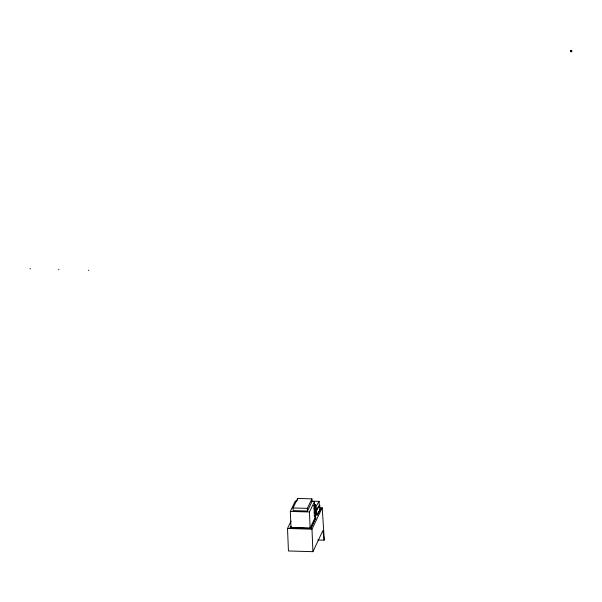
<?xml version="1.0" encoding="UTF-8"?>
<svg xmlns="http://www.w3.org/2000/svg" width="602" height="602" viewBox="0 0 602 602"><rect width="100%" height="100%" fill="white"/><g stroke="black" fill="none" stroke-linecap="round" stroke-linejoin="round"><path stroke-width="0.9" d="M317.766 539.986L324.109 540.175L324.215 538.707L322.213 507.84L319.489 507.764M30.1 268.921L30.311 268.477M58.665 269.741L58.876 269.297M88.577 270.599L88.795 270.155M290.932 526.14L290.156 528.014L310.715 528.601L315.817 517.946L315.087 517.69L310.113 528.082L290.992 527.533L290.33 511.429L295.311 501.037L296.914 501.082M293.046 507.953L297.599 498.448L311.911 498.862L312.024 501.519L307.471 511.023L293.159 510.609L293.046 507.953L307.359 508.359L311.911 498.862M324.109 540.175L322.958 530.475L312.912 551.68L288.441 550.973L287.515 528.481L291.052 521.091M290.156 528.014L290.939 526.374M310.113 528.082L309.451 511.978L314.425 501.586L312.024 501.519M315.553 504.596L315.049 505.657L315.192 509.059L314.033 509.029L313.898 505.62L314.402 504.566L315.553 504.596L315.99 515.116L315.478 516.177L314.327 516.14L314.146 508.795L314.846 508.81L314.801 513.062L315.343 512.881L314.191 512.851M314.801 513.062L314.846 508.81M315.252 513.077L315.192 509.059M310.715 528.601L315.809 517.712M312.912 551.68L311.986 529.188L322.213 507.84M571.02 51.403L571.516 50.372M318.134 513.634L317.194 515.214L320.467 508.976L319.083 512.046M319.098 501.368L316.118 506.267L316.276 510.233L319.263 505.334L319.098 501.368L311.761 501.157M315.297 514.499L317.164 514.529M313.898 505.62L315.049 505.657M314.643 509.239L315.094 509.254M290.33 511.429L309.451 511.978M314.304 512.618L315.004 512.633M315.817 517.946L315.102 517.923L315.019 515.899M290.149 527.773L310.7 528.368M287.515 528.481L311.986 529.188M315.343 512.881L315.478 516.177M314.425 501.586L314.575 505.168M314.402 504.566L314.545 508.073M307.359 508.359L307.471 511.023M297.599 498.448L297.674 500.224M319.737 505.198L316.607 510.398L316.802 515.026L319.925 509.834L319.737 505.198M571.132 50.32L570.433 50.688L570.463 51.479L571.2 51.892L571.9 51.516L571.87 50.734L571.132 50.32"/></g></svg>
